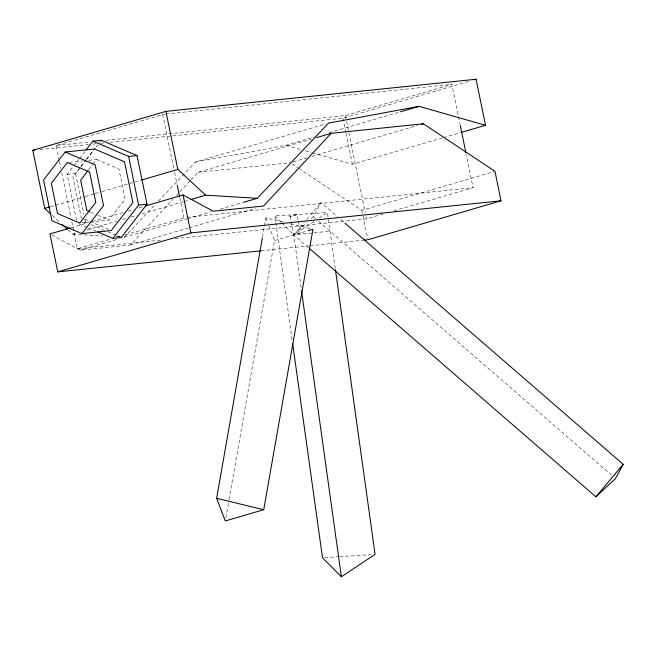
<?xml version="1.0" encoding="UTF-8"?>
<svg xmlns="http://www.w3.org/2000/svg" width="656" height="656" viewBox="0 0 656 656"><rect width="100%" height="100%" fill="white"/><g stroke="black" fill="none" stroke-linecap="round" stroke-linejoin="round"><path stroke-width="0.49" stroke-dasharray="3.28 2.46" d="M262.507 237.078L265.869 217.907L283.531 222.179M225.828 517.928L228.837 500.782M229.018 499.774L274.536 240.539L268.402 224.508M311.247 218.628L313.347 216.677L321.079 202.409L337.307 216.472M76.539 220.154L67.158 174.447L73.292 166.517M73.907 165.722L78.81 159.383M79.425 158.588L84.944 151.454M80.319 167.329L72.906 176.915L81.287 217.71L109.396 229.756M80.934 166.534L85.87 160.138M86.494 159.342L93.898 149.757M67.158 174.447L75.547 173.578L80.45 167.239M81.057 166.444L85.969 160.097M86.576 159.31L95.161 148.207M95.776 147.411L98.843 143.443M99.458 142.655L101.295 140.269M88.658 169.855L92.365 165.074M92.98 164.271L96.678 159.49L118.925 169.018L125.14 199.293L109.109 220.039L92.922 221.712M301.096 287.664L293.749 234.914L304.163 222.532M306.762 219.432L321.079 202.409M51.734 234.881L80.114 250.19L130.405 244.983L172.938 199.268M176.423 195.521L179.211 192.52M179.908 191.773L190.363 180.531M191.06 179.777L198.03 172.282L311.575 139.047M124.197 237.259L155.611 204.09M158.399 201.146L195.398 162.081L325.581 123.976M281.867 222.966L293.749 234.914L307.049 222.54M308.427 247.64L293.749 234.914L313.97 221.498M319.029 218.136L327.451 212.552L335.265 268.648M59.245 160.54L56.162 145.493L164.689 114.111M106.059 140.327L345.351 115.546L451.845 84.378L460.086 124.501M110.085 142.327L342.949 118.211L469.212 81.254M50.52 206.673L54.399 205.541M55.366 205.254L84.435 196.751M85.411 196.464L94.193 193.889M95.169 193.61L101.024 191.896M102.008 191.609L142.016 179.892M195.398 162.081L285.983 145.304L313.388 137.284M329.05 132.701L400.504 111.782M293.175 161.876L306.877 157.866M311.772 156.431L417.487 125.493M71.053 227.755L87.346 222.983L85.526 222.204L81.795 222.589M92.209 221.556L124.304 212.167M128.191 211.027L134.021 209.321M138.883 207.895L143.746 206.476M68.019 229.969L72.529 234.143L76.449 233.003M87.215 229.846L116.579 221.252M122.451 219.53L126.362 218.391M131.257 216.956L137.129 215.234M142.024 213.807L183.139 201.769M184.115 201.482L189.01 200.055M312.354 152.832L352.395 164.262L442.447 137.908M443.431 137.621L460.069 132.75M71.807 221.728L77.367 248.813L111.561 238.8M117.424 237.087L121.335 235.939M125.239 234.799L185.902 217.431M80.114 250.19L117.309 239.309M124.156 237.3L186.845 218.924M187.78 218.678L211.314 211.765M220.121 209.182L242.638 202.597M130.405 244.983L188.157 228.083M189.133 227.796L255.692 208.313M297.037 214.627L290.009 216.685L289.895 216.062L297.037 214.627L298.218 220.383M298.767 168.403L361.85 210.314L493.993 171.634M274.536 240.539L307.336 230.937M175.119 238.686L366.556 218.866L383.17 214.004M393.912 210.855L473.058 187.69L466.26 154.595M165.714 114.005L451.845 84.378M56.162 145.493L89.765 142.008M39.918 149.593L88.724 144.533M92.799 144.115L95.85 143.795M100.934 143.27L103.984 142.959M69.364 162.319L82.517 160.958M88.585 160.326L96.678 159.49M198.03 172.282L290.239 162.737M81.795 222.86L88.872 222.13M186.919 217.325L473.058 187.69M77.367 248.813L161.884 240.055M289.895 216.062L293.749 234.914L312.904 232.929M313.912 232.831L330.042 231.158M261.129 250.822L308.919 245.869M309.935 245.762L362.809 240.293M292.117 339.685L274.88 215.931L327.451 212.552M324.523 557.641L338.685 556.731M339.693 556.665L371.034 554.648M72.529 234.143L102.926 235.98M116.096 236.775L118.121 236.898M290.395 223.835L311.001 228.813M285.983 145.304L300.628 149.486M305.516 150.88L311.379 152.553M90.569 212.093L97.055 214.873M97.982 215.266L109.109 220.039M91.11 224.598L104.304 230.248M108.068 231.863L116.547 235.496M117.49 235.898L120.31 237.111M78.966 223.852L87.445 227.484M88.38 227.886L95.915 231.117M291.945 163.869L297.914 167.838M340.398 219.153L344.261 222.499M313.347 216.677L315.618 218.653M318.66 221.285L611.597 475.231M52.234 215.34L60.5 222.999M274.88 215.931L281.17 222.261M265.869 217.907L268.042 223.565M345.351 115.546L346.376 120.565M346.581 121.565L365.326 212.847M366.146 216.857L366.556 218.866M342.949 118.211L345.827 132.225M346.032 133.225L352.395 164.262M361.85 210.314L367.696 238.784M298.414 221.343L300.776 232.855L293.634 234.29L293.749 234.914M162.655 114.316L173.774 168.485M174.594 172.503L177.071 184.533M179.744 197.579L183.86 217.636M75.547 173.578L83.927 214.422M84.927 219.284L85.526 222.204M59.458 161.54L60.893 168.559M61.721 172.577L70.987 217.71"/><path stroke-width="0.98" d="M308.279 230.666L312.961 229.288L263.728 509.712L225.295 520.954L216.636 498.33L262.326 238.087M345.031 223.171L623.2 464.309L615.459 478.585L595.869 496.822L309.206 248.312M65.182 152.003L43.567 179.949L51.947 220.752L81.926 233.602L111.266 230.559L132.881 202.614L124.501 161.811L94.521 148.961L65.182 152.003L95.169 164.845L103.541 205.648L81.926 233.602M86.166 149.863L92.914 141.138L101.295 140.269L137.03 155.587L147.01 204.205L121.253 237.513L112.873 238.382L97.801 231.921M88.043 170.658L80.647 180.228L86.854 210.502L89.642 211.691M112.873 238.382L138.629 205.074L147.01 204.205M595.869 496.822L623.2 464.309M363.826 240.186L367.893 239.76L501.02 200.802L494.968 171.347L423.358 123.771L331.157 133.324L263.523 206.025L213.233 211.232L183.081 194.963L145.698 205.902M243.614 202.31L257.316 198.301L328.517 123.115L419.102 106.346L485.522 125.296L476.067 79.245L165.919 111.364L32.8 150.331L44.715 208.378L50.733 213.946M292.683 343.744L322.506 557.772L341.374 576.755L375.076 554.386L335.413 269.657M474.108 79.819L476.067 79.245M44.715 208.378L49.553 206.96M142.016 179.892L177.833 169.412L205.648 195.185L257.316 198.301M400.504 111.782L419.102 106.346M316.471 137.621L331.157 133.324M421.398 124.345L423.358 123.771M70.094 228.034L49.963 233.93L57.753 271.879L261.129 250.822M190.97 199.481L205.648 195.185M461.045 132.463L485.522 125.296M57.753 271.879L190.871 232.913L501.02 200.802M32.8 150.331L34.834 150.117M92.914 141.138L128.65 156.456L137.03 155.587M216.636 498.33L263.728 509.712M62.008 224.393L67.265 229.272M460.291 125.501L465.85 152.586M165.919 111.364L177.833 169.412M183.081 194.963L190.871 232.913M177.276 185.541L179.539 196.57M128.65 156.456L138.629 205.074M301.522 290.706L341.374 576.755M67.338 162.524L51.307 183.262L57.523 213.536L79.77 223.073L95.801 202.335L89.593 172.061L67.338 162.524"/></g></svg>
